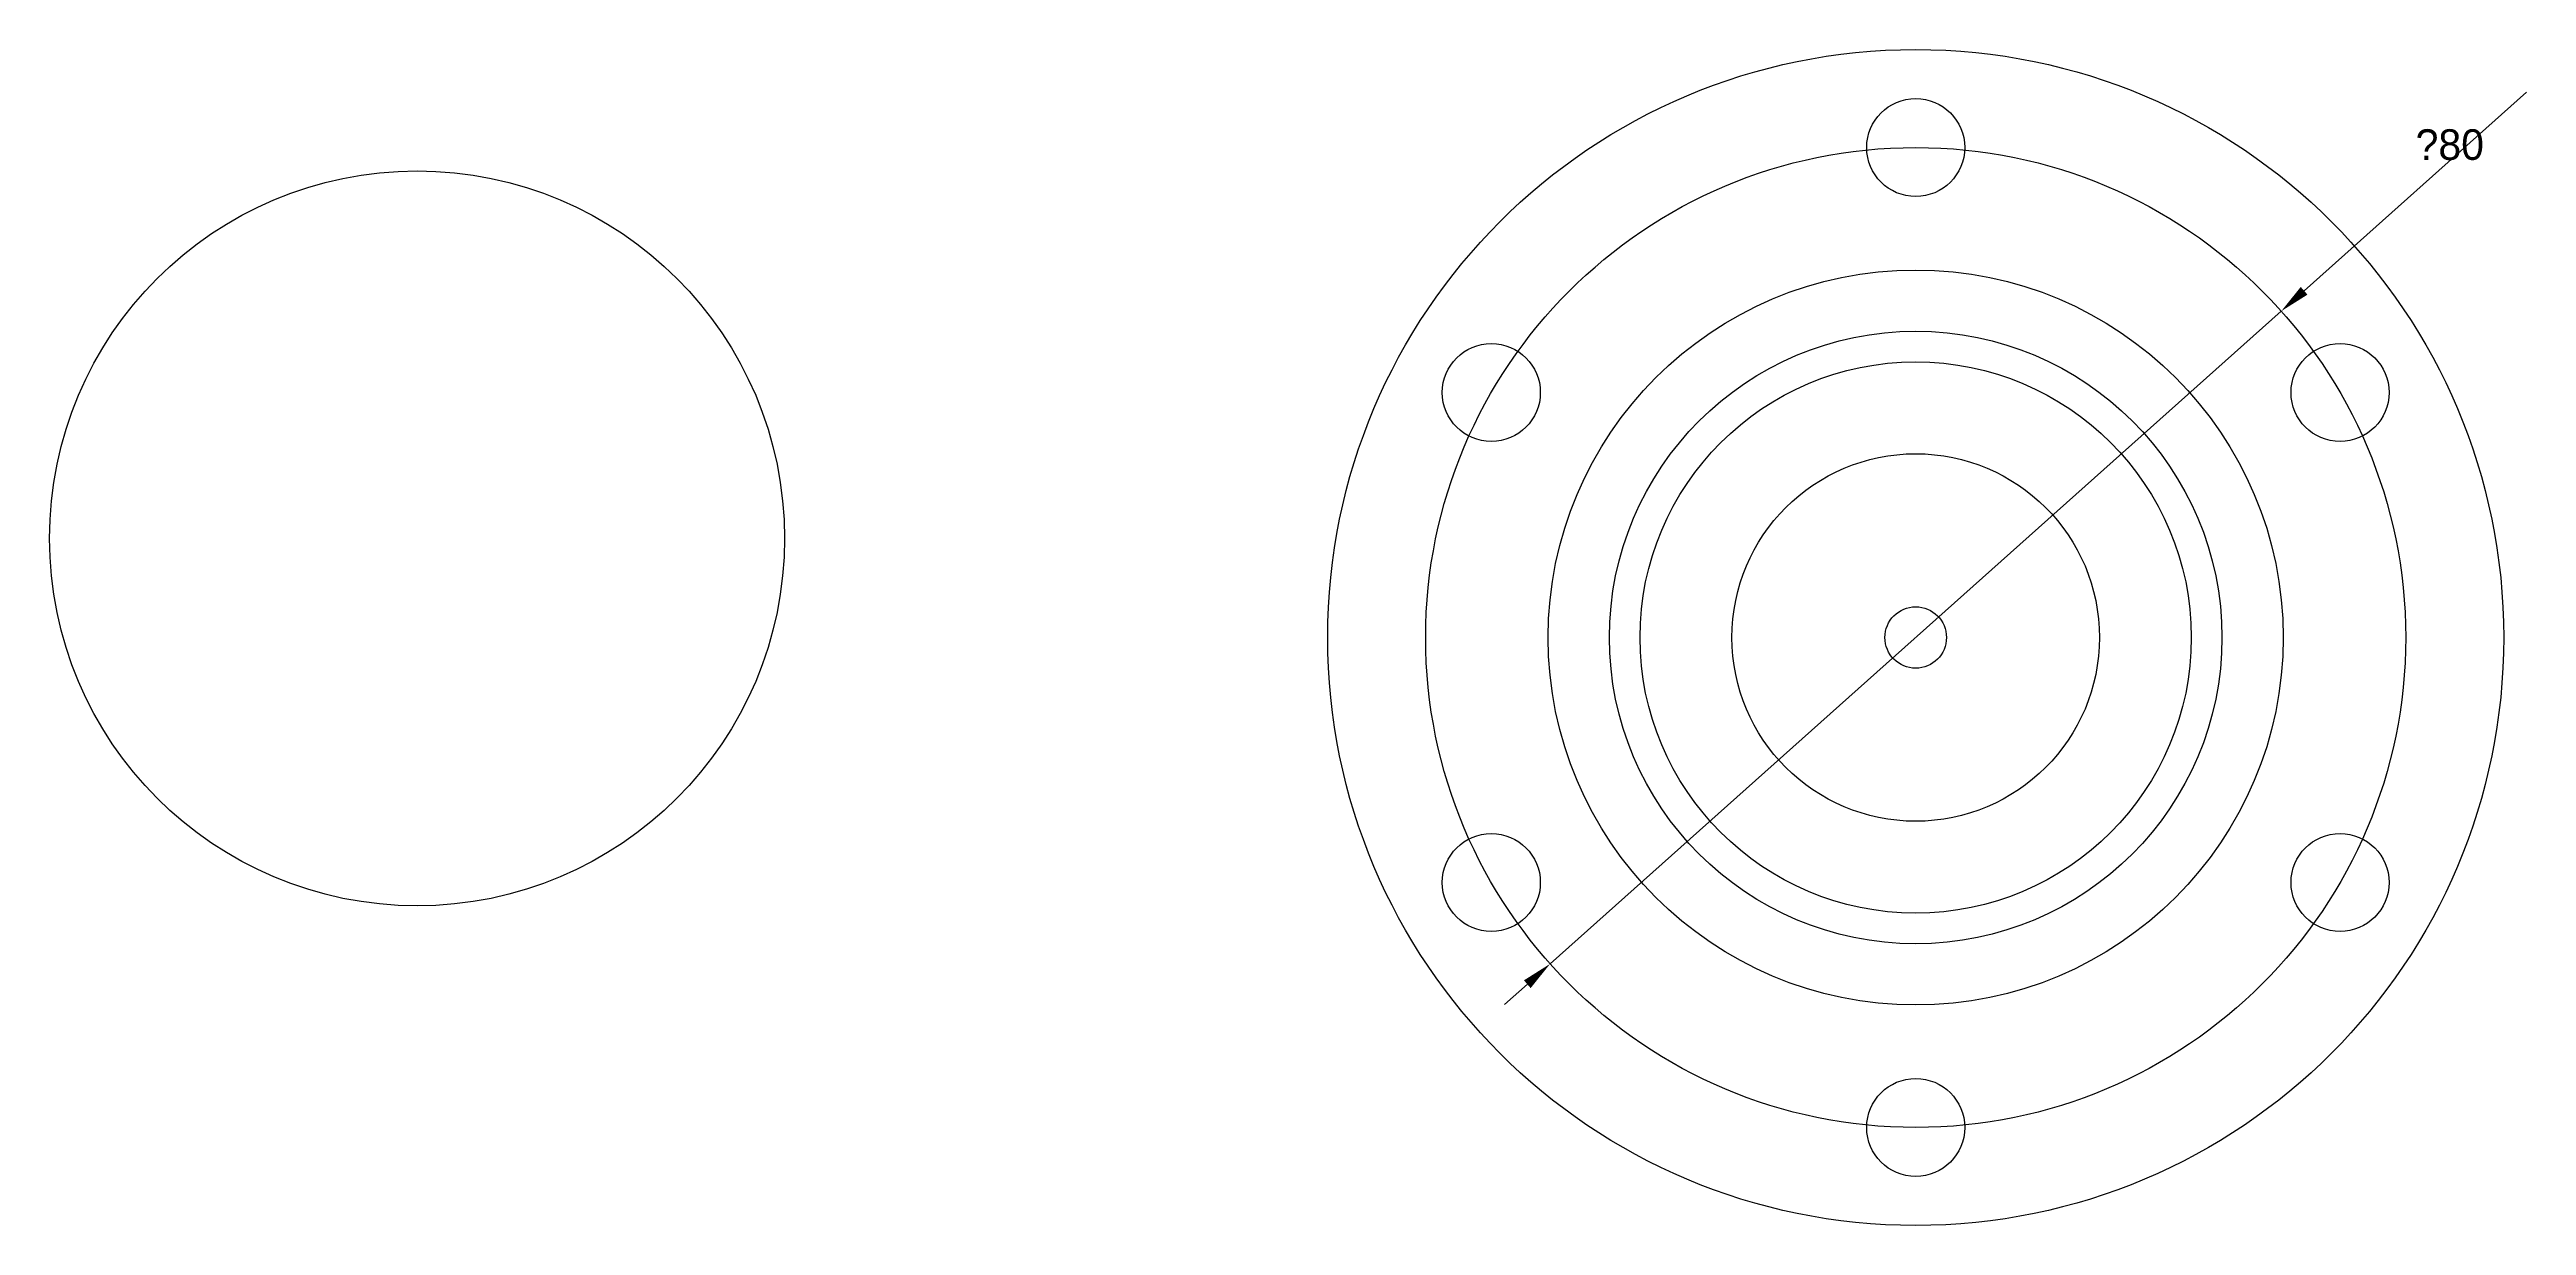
# Model space of a CAD drawing. Extents: x -152 to 234, y -48 to 48.
# Drawn here: x -152.3 to 49.9, y -48 to 48 of the extents above; entities that cross this region are included whole.
import ezdxf

# ---------------------------------------------------------------- set-up
doc = ezdxf.new("R2010")
doc.units = 0
doc.header["$MEASUREMENT"] = 0
doc.layers.get('0').update_dxf_attribs({"linetype": 'CONTINUOUS'})
doc.layers.get('DEFPOINTS').update_dxf_attribs({"linetype": 'CONTINUOUS'})
for name, color, linetype in [('1-Lochkreis 80mm', 31, 'CONTINUOUS'), ('3-Schneckenrohr-Barrel', 4, 'CONTINUOUS'), ('4-Rohrgewinde-aussen M45x2', 141, 'CONTINUOUS'), ('5-Durchgangsgewinde M8x1.5', 225, 'CONTINUOUS'), ('6-Kopfpassung 7mm', 240, 'CONTINUOUS'), ('7-Flansch-aussen 96mm 17mm(+7mm)', 3, 'CONTINUOUS')]:
    doc.layers.add(name, color=color, linetype=linetype)
doc.dimstyles.get("Standard").update_dxf_attribs({"dimtxt": 0.18, "dimasz": 0.18, "dimexe": 0.18, "dimexo": 0.0625, "dimgap": 0.09, "dimtad": 0, "dimtih": 1, "dimtoh": 1, "dimdec": 4, "dimzin": 0, "dimdsep": 46, "dimtxsty": 'Standard', "dimcen": 0.09, "dimadec": 0, "dimazin": 0, "dimtfac": 1, "dimtdec": 4, "dimtofl": 0, "dimtmove": 2, "dimatfit": 3, "dimfxl": 1, "dimtolj": 1, "dimarcsym": 0})

# ---------------------------------------------------------------- blocks, each defined once
blk = doc.blocks.new('*D5')
at = {"color": 0}
for p, q in [((49.86, 44.51), (31.7, 28.3)), ((-29.84, -26.64), (29.84, 26.64)), ((-31.7, -28.3), (-33.57, -29.97))]:
    blk.add_line(p, q, dxfattribs=at)
for points in [[(31.43, 28.62), (31.98, 27.99), (29.84, 26.64)], [(-31.98, -27.99), (-31.43, -28.62), (-29.84, -26.64)]]:
    blk.add_solid(points, dxfattribs=at)
at = {"layer": 'DEFPOINTS', "color": 0}
for p in [(29.84, 26.64), (-29.84, -26.64)]:
    blk.add_point(p, dxfattribs=at)
at = {"color": 0}
blk.add_text('?80', height=2.5, dxfattribs=at).set_placement((40.81, 38.99))

msp = doc.modelspace()

# ---------------------------------------------------------------- linework, layer by layer
at = {"layer": '1-Lochkreis 80mm'}
msp.add_circle((0, 0), 40, dxfattribs=at)
at = {"layer": '3-Schneckenrohr-Barrel'}
for centre in [(-122.33512, 8.09318, 20), (0, 0)]:
    msp.add_circle(centre, 30, dxfattribs=at)
at = {"layer": '4-Rohrgewinde-aussen M45x2'}
msp.add_circle((0, 0), 22.5, dxfattribs=at)
at = {"layer": '5-Durchgangsgewinde M8x1.5'}
for centre, radius in [((0, 40), 4), ((-34.64102, 20), 4), ((34.64102, 20), 4), ((0, 0), 2.51), ((-34.64102, -20), 4), ((34.64102, -20), 4), ((0, -40), 4)]:
    msp.add_circle(centre, radius, dxfattribs=at)
at = {"layer": '6-Kopfpassung 7mm'}
for radius in [25, 15]:
    msp.add_circle((0, 0), radius, dxfattribs=at)
at = {"layer": '7-Flansch-aussen 96mm 17mm(+7mm)'}
msp.add_circle((0, 0), 48, dxfattribs=at)

# ---------------------------------------------------------------- dimensions: what is measured, and where the dimension line sits
dim = msp.add_diameter_dim_2p(p1=(-29.83842, -26.63961), p2=(29.83842, 26.63961), dimstyle='Standard', override={"dimtmove": 0, "dimtzin": 0})
dim.commit()
dim.dimension.update_dxf_attribs({"geometry": '*D5', "text_midpoint": (47.05996, 42.01493), "dimtype": 131})

doc.saveas('drawing.dxf')
